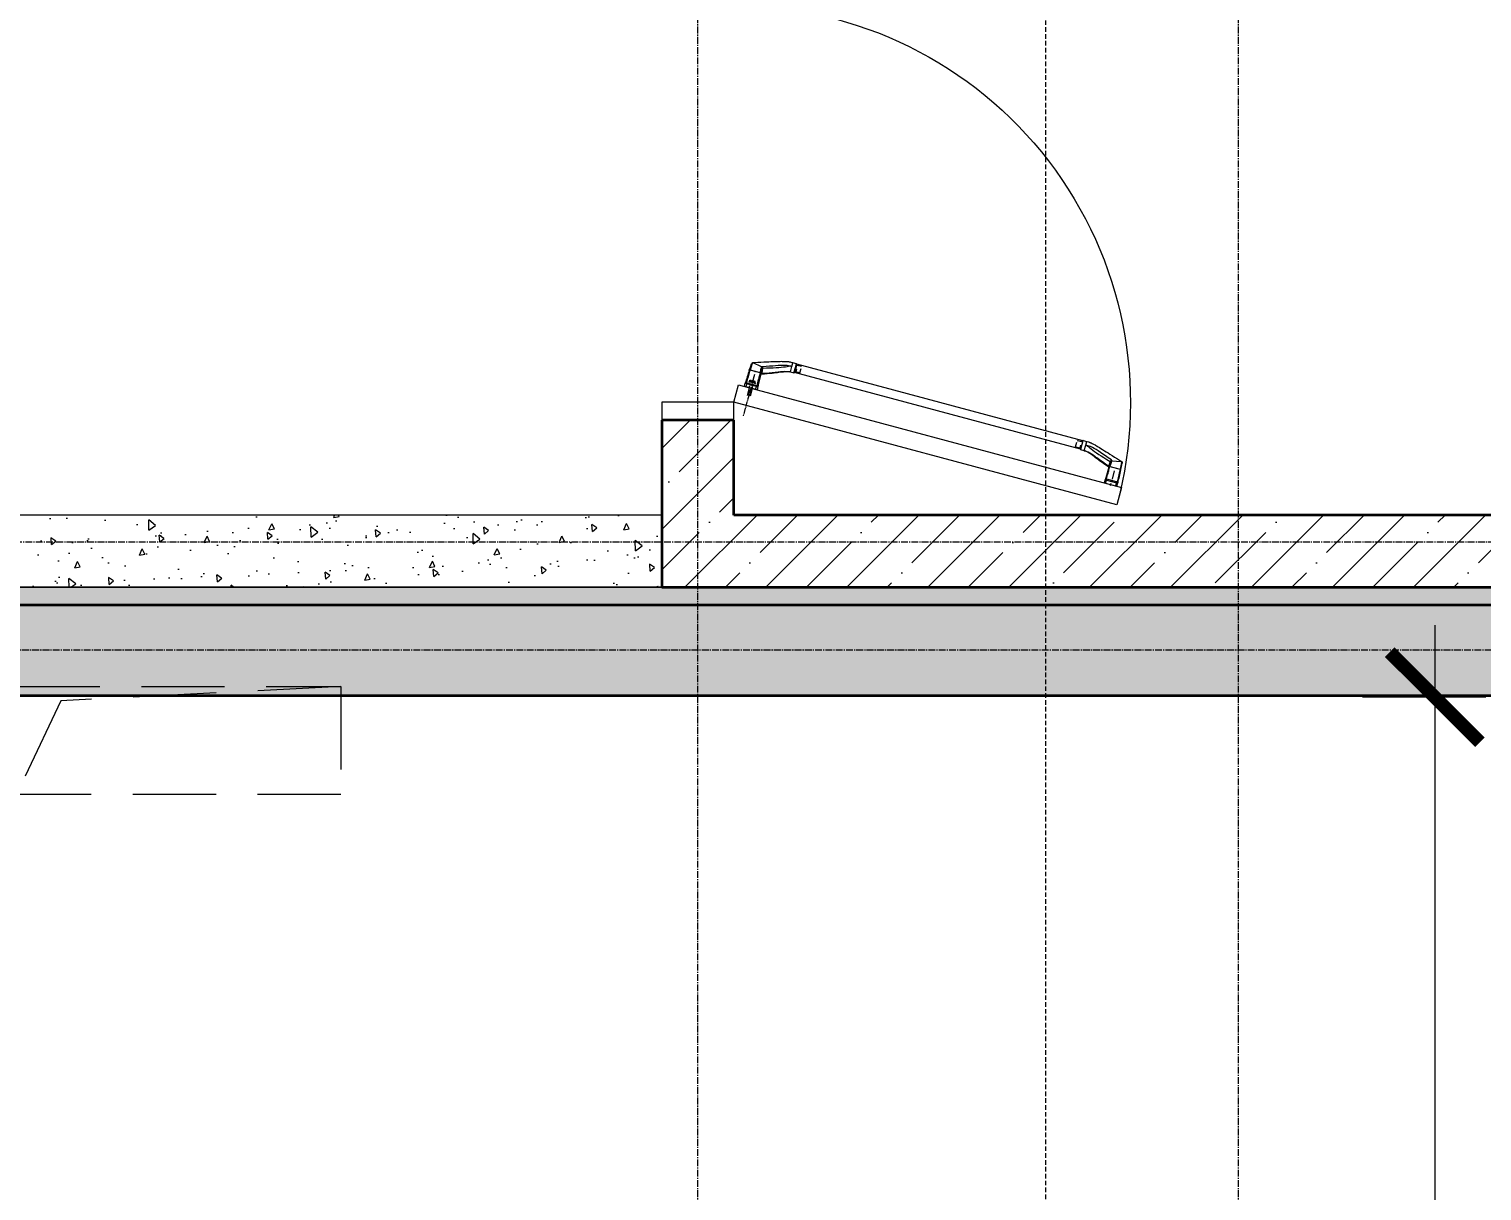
# Model space of a CAD drawing. Header units: millimetres. Extents: x -231292 to 573618, y -153144 to 564035.
# Drawn here: x 110674 to 114704, y 433102 to 436326 of the extents above; entities that cross this region are included whole.
import ezdxf

# ---------------------------------------------------------------- set-up
doc = ezdxf.new("R2010")
doc.units = ezdxf.units.MM
for name, pattern in [('CENTER2', [28.575, 19.05, -3.175, 3.175, -3.175]), ('CENTERLINE', [30, 12, -1.5, 3, -1.5, 12]), ('DASHED', [19.05, 12.7, -6.35]), ('HIDDEN', [9.525, 6.35, -3.175])]:
    doc.linetypes.add(name, pattern=pattern)
doc.layers.get('0').update_dxf_attribs({"color": 250})
doc.layers.get('Defpoints').update_dxf_attribs({"color": 250})
for name, color, linetype, lineweight in [('АР_Двери', 250, 'Continuous', 9), ('АР_Двери_внутренние_антипаника', 250, 'Continuous', 0), ('АР_Размеры обшивки', 250, 'Continuous', 5), ('АР_Разрезы марка', 250, 'Continuous', 13), ('АР_Стены ЖБ', 250, 'Continuous', 35), ('АР_Стены ПЕНОблок', 250, 'Continuous', 20), ('АР_Стены_дефшов', 250, 'Continuous', 0), ('АР_Штриховка', 250, 'Continuous', 0), ('ОВ_Классы', 250, 'Continuous', 0), ('РД_Оси_100', 250, 'Continuous', 0)]:
    doc.layers.add(name, color=color, linetype=linetype, lineweight=lineweight)
doc.styles.add('style1', font='ARIALN.TTF')
doc.dimstyles.new('Dim200_ареал', dxfattribs={"dimscale": 100, "dimtxt": 5, "dimasz": 2.5, "dimexe": 2, "dimexo": 2, "dimgap": 1, "dimtad": 1, "dimzin": 12, "dimdsep": 46, "dimtxsty": 'style1', "dimblk": 'ARCHTICK', "dimcen": 3, "dimdle": 2, "dimclrd": 256, "dimclre": 256, "dimaunit": 1, "dimadec": 0, "dimazin": 3, "dimtfac": 1, "dimtmove": 1, "dimatfit": 3, "dimldrblk": 'OPEN30', "dimfxl": 5, "dimfxlon": 1, "dimtolj": 1, "dimtzin": 0, "dimlwd": 9, "dimlwe": 9, "dimarcsym": 0})
pattern_1 = [(45, (50428.77, 366201.75), (-112.2532, 112.2532), []), (45, (50541.02, 366201.75), (-112.2532, 112.2532), [198.4375, -39.6875, 0, -39.6875])]

# ---------------------------------------------------------------- blocks, each defined once
blk = doc.blocks.new('otv пунктир')
at = {"linetype": 'HIDDEN', "ltscale": 0.07}
blk.add_lwpolyline([(0, 0), (0, 1), (1, 1), (1, 0)], close=True, dxfattribs=at)
blk.add_lwpolyline([(0, 1), (0.1346, 0.1366), (1, 0)], dxfattribs=at)
blk = doc.blocks.new('UUNEW01NEW00')
at = {"layer": 'АР_Двери_внутренние_антипаника', "color": 40, "linetype": 'Continuous'}
for p, q in [((-9.1, 24), (9.1, 24)), ((-9.1, 19.3), (-9.1, 24)), ((9.1, 24), (9.1, 19.3)), ((-8.8, 1.3), (-13.2, -0.1)), ((-9, 18.2), (-9.1, 19.3)), ((-9, 17.1), (-9, 18.2)), ((-8.5, 1.5), (-9, 17.1)), ((-8.5, 1.5), (-8.8, 1.3)), ((8.3, 0.5), (8, -3.9)), ((-53, -19.5), (-53, -12.4)), ((-53, -24.6), (-53, -19.5)), ((-47.5, -11.9), (-52.5, -11.9)), ((-47.5, -11.9), (-46.3, -11.8)), ((-45.1, -11.7), (-46.3, -11.8)), ((-44.4, -11.5), (-45.1, -11.7)), ((-42.2, -11), (-44.4, -11.6)), ((-40, -10.4), (-42.2, -11)), ((-38, -9.7), (-40, -10.4)), ((-36.1, -9), (-38, -9.7)), ((-34.2, -8.3), (-36.1, -9)), ((-32.1, -7.5), (-34.2, -8.3)), ((-30.3, -6.7), (-32.1, -7.5)), ((-28.2, -5.9), (-30.3, -6.7)), ((-25.9, -4.9), (-28.2, -5.9)), ((-26, -20.8), (-23.3, -20)), ((-23.3, -3.9), (-25.9, -4.9)), ((-20.4, -2.7), (-23.3, -3.9)), ((-23.3, -20), (-20.2, -19.1)), ((-17, -1.5), (-20.4, -2.7)), ((-20.2, -19.1), (-17.7, -18.3)), ((-17.7, -18.3), (-14.9, -17.4)), ((-13.2, -0.1), (-17, -1.5)), ((-14.9, -17.4), (-11.8, -16.4)), ((-11.8, -16.4), (-8.3, -15.3)), ((-8.3, -15.3), (-4.5, -14.1)), ((-4.5, -14.1), (-0.2, -12.7)), ((-0.2, -12.7), (4.6, -11.2)), ((4.6, -11.2), (5.6, -10.9)), ((5.6, -10.9), (6.4, -10.5)), ((6.4, -10.5), (7.3, -9.6)), ((7.3, -9.6), (7.6, -8.9)), ((7.6, -8.9), (7.7, -8.7)), ((8, -3.9), (7.7, -8.6)), ((7.7, -8.7), (7.7, -8.6)), ((-52.5, -25.1), (-47.5, -25.1)), ((-47.5, -25.1), (-45.1, -25)), ((-45.1, -25), (-44.1, -24.9)), ((-44.1, -24.9), (-43.6, -24.9)), ((-43.6, -24.9), (-43, -24.8)), ((-43, -24.8), (-42.4, -24.8)), ((-42.4, -24.8), (-41.8, -24.7)), ((-41.8, -24.7), (-41.1, -24.6)), ((-41.1, -24.6), (-39.3, -24.3)), ((-39.3, -24.3), (-37.6, -23.9)), ((-37.6, -23.9), (-36.2, -23.6)), ((-36.2, -23.6), (-35.1, -23.3)), ((-35.1, -23.3), (-34.2, -23.1)), ((-34.2, -23.1), (-33.1, -22.8)), ((-33.1, -22.8), (-31.7, -22.5)), ((-31.7, -22.5), (-30.1, -22)), ((-30.1, -22), (-28.2, -21.5)), ((-28.2, -21.5), (-26, -20.8))]:
    blk.add_line(p, q, dxfattribs=at)
at = {"layer": 'АР_Двери_внутренние_антипаника', "color": 1, "linetype": 'Continuous'}
for p, q in [((-7.1, 24), (-7.1, 19.6)), ((7.1, 19.6), (7.1, 24)), ((-9.3, 0.2), (-14.4, -1.5)), ((-9.2, 0.8), (-9.3, 0.2)), ((-9.3, -0.1), (-9.3, 0.2)), ((-9.2, 0.2), (-9.3, 0.2)), ((-9.1, 1), (-9.2, 0.8)), ((-8.9, 0.5), (-9.2, 0.2)), ((-9.1, 19.3), (-8.9, 19.4)), ((-9.1, 19.3), (-9, 18.8)), ((-9, 1.2), (-9.1, 1)), ((-9, 18.8), (-8.8, 18.6)), ((-8.8, 1.3), (-9, 1.2)), ((-8.9, 19.4), (-8.5, 19.5)), ((-8.7, 0.8), (-8.9, 0.5)), ((-8.8, 18.6), (-8.6, 18.4)), ((-8.6, 0.9), (-8.7, 0.8)), ((-8.6, 18.4), (-8.4, 18.2)), ((-8.6, 1), (-8.6, 0.9)), ((-8.5, 1), (-8.6, 1)), ((-8.5, 19.5), (-8.2, 19.5)), ((-8.4, 0.8), (-8.5, 1.5)), ((-8.4, 1.3), (-8.5, 1)), ((-8.4, 18.2), (-8.1, 18.1)), ((-8.4, 1.4), (-8.4, 0.4)), ((-8.3, 0.5), (-8.4, 0.8)), ((-8.4, 0.4), (-8.4, -0.4)), ((-8.4, 0.4), (-8.3, 0.4)), ((-8.1, 0.2), (-8.3, 0.5)), ((-8.2, 19.5), (-7.8, 19.6)), ((-8.1, 18.1), (-7.6, 18)), ((-7.8, 0.1), (-8.1, 0.2)), ((-7.8, 19.6), (-7.5, 19.6)), ((-7.4, 0), (-7.8, 0.1)), ((-7.5, 18.3), (-7.6, 18.2)), ((-7.6, 18.2), (-7.6, 18)), ((-7.6, 18), (-7.6, 16.2)), ((-7.6, 16.2), (-7.6, 14.1)), ((-7.6, 14.1), (-7.6, 12.2)), ((-7.6, 12.2), (-7.6, 9.8)), ((-7.6, 9.8), (-7.6, 7.8)), ((-7.6, 7.8), (-7.6, 6.2)), ((-7.6, 6.2), (-7.6, 4.7)), ((-7.6, 4.7), (-7.5, 3.2)), ((-7.5, 19.6), (-7.1, 19.6)), ((-7.4, 18.3), (-7.5, 18.3)), ((-7.5, 3.2), (-7.5, 1.6)), ((-7.5, 1.6), (-7.4, 0)), ((-7.5, 0), (-7.5, 0)), ((-7.5, 0), (-7.3, 0)), ((-7.3, 18.3), (-7.4, 18.3)), ((-7.4, 0), (7.4, 0)), ((-7.2, 18.3), (-7.3, 18.3)), ((-7.3, 0), (7.3, 0)), ((-7.1, 18.3), (-7.2, 18.3)), ((-7.1, 19.6), (7.1, 19.6)), ((-7.1, 19.6), (-7.1, 18.3)), ((7.1, 18.3), (-7.1, 18.3)), ((-3.5, 16), (-4.6, 16.4)), ((-4.6, 16.4), (-4.6, 16.3)), ((-3.5, 15.9), (-4.6, 16.3)), ((-4.6, 16.3), (-3.8, 14.8)), ((-3.8, 14.8), (-3.3, 14.8)), ((-3, 14.7), (-3.8, 14.7)), ((-3.8, 14.7), (-3.8, 14.6)), ((-3, 14.6), (-3.8, 14.6)), ((-3.8, 14.6), (-3.8, 13.7)), ((-3.8, 13.7), (-3, 13.7)), ((-3.3, 14.8), (-3.6, 15.5)), ((-3.6, 15.5), (-2.7, 15.3)), ((-3.3, 14.9), (-3.6, 15.5)), ((-2.3, 15.7), (-3.5, 16)), ((-2.3, 15.6), (-3.5, 15.9)), ((-3.1, 14.4), (-3.4, 14.4)), ((-3.4, 14.4), (-3.4, 13.9)), ((-3.4, 14), (-3.1, 14)), ((-3.4, 13.9), (-3.1, 13.9)), ((-3.3, 14.9), (-3.3, 14.8)), ((-3, 14.4), (-3.1, 14.4)), ((-3.1, 14), (-3.1, 13.9)), ((-3.1, 14), (-3, 14)), ((-3.1, 13.9), (-3, 13.9)), ((-3, 14.7), (-3, 14.6)), ((-2.9, 14.7), (-3, 14.7)), ((-2.9, 14.6), (-3, 14.6)), ((-2.9, 14.4), (-3, 14.4)), ((-3, 14.4), (-3, 14.4)), ((-3, 14.4), (-3, 14.4)), ((-3, 14), (-3, 14)), ((-3, 14), (-3, 14)), ((-3, 14), (-2.9, 14)), ((-3, 13.9), (-3, 13.9)), ((-3, 13.9), (-3, 13.9)), ((-3, 13.9), (-2.9, 13.9)), ((-3, 13.7), (-2.9, 13.7)), ((-2.8, 14.7), (-2.9, 14.7)), ((-2.9, 14.7), (-2.9, 14.7)), ((-2.8, 14.5), (-2.9, 14.6)), ((-2.9, 14.6), (-2.9, 14.6)), ((-2.9, 14.3), (-2.9, 14.4)), ((-2.9, 14.3), (-2.9, 14.3)), ((-2.9, 14.3), (-2.9, 14.3)), ((-2.9, 14.3), (-2.9, 14.3)), ((-2.9, 14), (-2.9, 14.3)), ((-2.9, 14.1), (-2.9, 14)), ((-2.9, 14), (-2.9, 14.1)), ((-2.9, 14.1), (-2.9, 14.1)), ((-2.9, 14.1), (-2.9, 14.1)), ((-2.9, 14.1), (-2.9, 14.1)), ((-2.9, 14), (-2.9, 14)), ((-2.9, 13.9), (-2.9, 14)), ((-2.9, 14), (-2.9, 14)), ((-2.9, 14), (-2.9, 14)), ((-2.9, 13.9), (-2.9, 13.9)), ((-2.9, 13.9), (-2.9, 13.9)), ((-2.9, 13.7), (-2.8, 13.7)), ((-2.7, 14.6), (-2.8, 14.7)), ((-2.7, 14.5), (-2.8, 14.5)), ((-2.8, 13.7), (-2.8, 13.8)), ((-2.8, 13.8), (-2.7, 13.8)), ((-2.7, 15.3), (-1.7, 15.1)), ((-2.6, 14.6), (-2.7, 14.6)), ((-2.6, 14.5), (-2.7, 14.5)), ((-2.7, 13.8), (-2.6, 13.8)), ((-2.6, 14.5), (-2.6, 14.6)), ((-2.6, 14.6), (-2.6, 14.6)), ((-2.6, 14.4), (-2.6, 14.5)), ((-2.5, 14.5), (-2.6, 14.5)), ((-2.5, 14.4), (-2.6, 14.4)), ((-2.6, 14.4), (-2.6, 14.4)), ((-2.6, 13.8), (-2.6, 13.9)), ((-2.6, 13.9), (-2.5, 13.9)), ((-2.5, 14.4), (-2.5, 14.5)), ((-2.5, 14.4), (-2.5, 14.3)), ((-2.5, 14.3), (-2.5, 14.4)), ((-2.5, 14), (-2.5, 14.3)), ((-2.5, 13.9), (-2.5, 14)), ((-1, 15.5), (-2.3, 15.7)), ((-1, 15.4), (-2.3, 15.6)), ((-2.2, 14.5), (-2.3, 14.5)), ((-2.3, 14.5), (-2.3, 14.4)), ((-2.3, 14.4), (-2.3, 14.3)), ((-2.2, 14.4), (-2.3, 14.4)), ((-2.3, 14.4), (-2.3, 14.3)), ((-2.3, 14.3), (-2.3, 14)), ((-2.3, 14), (-2.3, 13.9)), ((-2.3, 13.9), (-2.3, 13.9)), ((-2.3, 13.9), (-2.2, 13.8)), ((-2.1, 14.6), (-2.2, 14.6)), ((-2.2, 14.6), (-2.2, 14.5)), ((-2.1, 14.5), (-2.2, 14.5)), ((-2.2, 14.5), (-2.2, 14.4)), ((-2.2, 13.8), (-2.2, 13.8)), ((-2.2, 13.8), (-2.1, 13.8)), ((-2, 14.7), (-2.1, 14.6)), ((-2, 14.6), (-2.1, 14.5)), ((-2.1, 14.6), (-2.1, 14.6)), ((-2.1, 14.5), (-2.1, 14.5)), ((-2.1, 13.8), (-2, 13.7)), ((-1.9, 14.7), (-2, 14.7)), ((-1.9, 14.6), (-2, 14.6)), ((-2, 13.7), (-2, 13.7)), ((-2, 13.7), (-1.9, 13.7)), ((-1.8, 14.7), (-1.9, 14.7)), ((-1.8, 14.6), (-1.9, 14.6)), ((-1.8, 14.4), (-1.9, 14.4)), ((-1.9, 14.4), (-1.9, 14.3)), ((-1.9, 14.3), (-1.9, 14)), ((-1.9, 14.3), (-1.9, 14.3)), ((-1.9, 14.3), (-1.9, 14.3)), ((-1.9, 14.3), (-1.9, 14.3)), ((-1.9, 14.1), (-1.9, 14.1)), ((-1.9, 14.1), (-1.9, 14.1)), ((-1.9, 14.1), (-1.9, 14.1)), ((-1.9, 14.1), (-1.8, 14)), ((-1.9, 14), (-1.9, 14)), ((-1.9, 14), (-1.9, 14)), ((-1.9, 14), (-1.9, 13.9)), ((-1.9, 13.9), (-1.8, 13.9)), ((-1.9, 13.7), (-1.8, 13.7)), ((-1.8, 14.7), (-1.8, 14.6)), ((-1.5, 14.7), (-1.8, 14.7)), ((-1.5, 14.6), (-1.8, 14.6)), ((-1.7, 14.4), (-1.8, 14.4)), ((-1.8, 14.4), (-1.8, 14.4)), ((-1.8, 14.4), (-1.8, 14.4)), ((-1.8, 14), (-1.8, 14)), ((-1.8, 14), (-1.8, 14)), ((-1.8, 14), (-1.7, 14)), ((-1.8, 13.9), (-1.8, 13.9)), ((-1.8, 13.9), (-1.8, 13.9)), ((-1.8, 13.9), (-1.7, 13.9)), ((-1.8, 13.7), (-1.5, 13.7)), ((-1.7, 15.1), (-0.7, 15)), ((-1.7, 14.4), (-1.7, 14.4)), ((-1.6, 14.4), (-1.7, 14.4)), ((-1.7, 14), (-1.7, 13.9)), ((-1.7, 14), (-1.7, 14)), ((-1.7, 14), (-1.6, 14)), ((-1.7, 13.9), (-1.6, 13.9)), ((-1.7, 13.9), (-1.7, 13.9)), ((-1.5, 14.4), (-1.6, 14.4)), ((-1.6, 14.4), (-1.6, 14.4)), ((-1.6, 14), (-1.6, 13.9)), ((-1.6, 14), (-1.6, 14)), ((-1.6, 14), (-1.5, 14)), ((-1.6, 13.9), (-1.6, 13.9)), ((-1.6, 13.9), (-1.5, 13.9)), ((-1.5, 14.7), (-1.5, 14.6)), ((-1.4, 14.7), (-1.5, 14.7)), ((-1.4, 14.6), (-1.5, 14.6)), ((-1.4, 14.3), (-1.5, 14.4)), ((-1.5, 14.4), (-1.5, 14.4)), ((-1.5, 14.4), (-1.5, 14.4)), ((-1.5, 14), (-1.4, 14.1)), ((-1.5, 14), (-1.5, 14)), ((-1.5, 14), (-1.5, 14)), ((-1.5, 14), (-1.5, 14)), ((-1.5, 13.9), (-1.5, 13.9)), ((-1.5, 13.9), (-1.5, 13.9)), ((-1.5, 13.9), (-1.5, 13.9)), ((-1.5, 13.9), (-1.4, 13.9)), ((-1.5, 13.7), (-1.4, 13.7)), ((-1.3, 14.7), (-1.4, 14.7)), ((-1.3, 14.6), (-1.4, 14.6)), ((-1.4, 14.3), (-1.4, 14.3)), ((-1.4, 14.3), (-1.4, 14.3)), ((-1.4, 14.3), (-1.4, 14.3)), ((-1.4, 14), (-1.4, 14.3)), ((-1.4, 14.1), (-1.4, 14)), ((-1.4, 14.1), (-1.4, 14.1)), ((-1.4, 14.1), (-1.4, 14.1)), ((-1.4, 14.1), (-1.4, 14.1)), ((-1.4, 13.9), (-1.4, 14)), ((-1.4, 14), (-1.4, 14)), ((-1.4, 14), (-1.4, 14)), ((-1.4, 13.7), (-1.3, 13.7)), ((-1.2, 14.6), (-1.3, 14.7)), ((-1.3, 14.7), (-1.3, 14.7)), ((-1.3, 14.5), (-1.3, 14.6)), ((-1.2, 14.5), (-1.3, 14.5)), ((-1.3, 13.7), (-1.2, 13.8)), ((-1.1, 14.6), (-1.2, 14.6)), ((-1.1, 14.5), (-1.2, 14.5)), ((-1.2, 13.8), (-1.2, 13.8)), ((-1.2, 13.8), (-1.1, 13.8)), ((-1.1, 14.5), (-1.1, 14.6)), ((-1.1, 14.6), (-1.1, 14.6)), ((-1.1, 14.4), (-1.1, 14.5)), ((-1, 14.5), (-1.1, 14.5)), ((-1, 14.4), (-1.1, 14.4)), ((-1.1, 14.4), (-1.1, 14.4)), ((-1.1, 13.8), (-1.1, 13.9)), ((-1.1, 13.9), (-1, 13.9)), ((0, 16.5), (-1, 15.5)), ((0, 16.4), (-1, 15.4)), ((-1, 15.5), (-1, 15.4)), ((-1, 14.4), (-1, 14.5)), ((-1, 14.3), (-1, 14.4)), ((-1, 14.4), (-1, 14.3)), ((-1, 14), (-1, 14.3)), ((-1, 13.9), (-1, 14)), ((0, 14.7), (-0.8, 14.7)), ((-0.8, 14.7), (-0.8, 14.6)), ((0, 14.6), (-0.8, 14.6)), ((-0.8, 14.6), (-0.8, 13.7)), ((-0.8, 13.7), (-0.4, 13.7)), ((-0.7, 15), (0, 15.7)), ((-0.1, 14.4), (-0.4, 14.4)), ((-0.4, 14.4), (-0.4, 14.2)), ((-0.4, 14.3), (-0.1, 14.3)), ((-0.4, 14.2), (-0.1, 14.2)), ((-0.4, 14.1), (-0.2, 14.1)), ((-0.4, 13.7), (-0.4, 14.1)), ((-0.2, 14.1), (0, 13.7)), ((0, 14.4), (-0.1, 14.4)), ((-0.1, 14.4), (-0.1, 14.4)), ((-0.1, 14.4), (-0.1, 14.4)), ((-0.1, 14.3), (-0.1, 14.2)), ((-0.1, 14.3), (-0.1, 14.3)), ((-0.1, 14.3), (-0.1, 14.3)), ((-0.1, 14.3), (0, 14.3)), ((-0.1, 14.2), (-0.1, 14.2)), ((-0.1, 14.2), (-0.1, 14.2)), ((-0.1, 14.2), (0, 14.2)), ((0, 16.5), (0, 16.4)), ((1, 15.5), (0, 16.5)), ((1, 15.4), (0, 16.4)), ((0, 15.7), (0.7, 15)), ((0, 14.7), (0, 14.6)), ((0.1, 14.7), (0, 14.7)), ((0.1, 14.6), (0, 14.6)), ((0, 14.3), (0, 14.4)), ((0, 14.4), (0, 14.4)), ((0, 14.3), (0, 14.4)), ((0, 14.4), (0, 14.4)), ((0, 14.4), (0, 14.4)), ((0, 14.4), (0, 14.4)), ((0, 14.4), (0, 14.4)), ((0, 14.3), (0, 14.3)), ((0, 14.3), (0, 14.3)), ((0, 14.3), (0, 14.3)), ((0, 14.2), (0, 14.3)), ((0, 14.3), (0, 14.3)), ((0, 14.3), (0, 14.3)), ((0, 14.3), (0, 14.3)), ((0, 14.2), (0, 14.2)), ((0, 14.2), (0, 14.2)), ((0, 13.7), (0.5, 13.7)), ((0.2, 14.7), (0.1, 14.7)), ((0.2, 14.6), (0.1, 14.6)), ((0.3, 14.6), (0.2, 14.7)), ((0.2, 14.7), (0.2, 14.7)), ((0.2, 14.5), (0.2, 14.6)), ((0.3, 14.5), (0.2, 14.5)), ((0.5, 13.7), (0.2, 14.1)), ((0.2, 14.1), (0.3, 14.1)), ((0.4, 14.6), (0.3, 14.6)), ((0.4, 14.5), (0.3, 14.5)), ((0.3, 14.1), (0.4, 14.2)), ((0.3, 14.1), (0.3, 14.1)), ((0.5, 13.8), (0.3, 14.1)), ((0.4, 14.5), (0.4, 14.6)), ((0.4, 14.6), (0.4, 14.6)), ((0.4, 14.4), (0.4, 14.5)), ((0.4, 14.4), (0.4, 14.5)), ((0.4, 14.5), (0.4, 14.5)), ((0.4, 14.3), (0.4, 14.4)), ((0.4, 14.4), (0.4, 14.4)), ((0.4, 14.4), (0.4, 14.4)), ((0.4, 14.2), (0.4, 14.3)), ((0.4, 14.3), (0.4, 14.3)), ((0.4, 14.2), (0.4, 14.2)), ((0.5, 13.8), (0.5, 13.7)), ((0.7, 15), (1.7, 15.1)), ((0.7, 14.7), (0.7, 14.6)), ((1.4, 14.7), (0.7, 14.7)), ((1.4, 14.6), (0.7, 14.6)), ((0.7, 14.6), (0.7, 13.7)), ((0.7, 13.7), (1.1, 13.7)), ((2.3, 15.7), (1, 15.5)), ((2.3, 15.6), (1, 15.4)), ((1, 15.5), (1, 15.4)), ((1.1, 13.7), (1.1, 14.3)), ((1.1, 14.3), (1.2, 14.3)), ((1.2, 14.3), (1.5, 13.7)), ((1.4, 14.7), (1.4, 14.6)), ((1.6, 14.2), (1.4, 14.7)), ((1.6, 14.1), (1.4, 14.6)), ((1.5, 13.7), (1.8, 13.7)), ((1.6, 14.2), (1.6, 14.1)), ((1.7, 14.2), (1.6, 14.2)), ((1.7, 14.1), (1.6, 14.1)), ((1.7, 15.1), (2.7, 15.3)), ((1.9, 14.7), (1.7, 14.2)), ((1.9, 14.6), (1.7, 14.1)), ((1.7, 14.2), (1.7, 14.1)), ((1.8, 13.7), (2, 14.3)), ((1.9, 14.7), (1.9, 14.6)), ((2.5, 14.7), (1.9, 14.7)), ((2.5, 14.6), (1.9, 14.6)), ((2, 14.3), (2.2, 14.3)), ((2.2, 14.3), (2.2, 13.7)), ((2.2, 13.7), (2.5, 13.7)), ((3.5, 16), (2.3, 15.7)), ((3.5, 15.9), (2.3, 15.6)), ((2.5, 14.7), (2.5, 14.6)), ((2.5, 13.7), (2.5, 14.6)), ((2.7, 15.3), (3.6, 15.5)), ((3.1, 14.7), (2.7, 13.8)), ((3.1, 14.6), (2.7, 13.7)), ((2.7, 13.8), (2.7, 13.7)), ((2.7, 13.7), (3.2, 13.7)), ((3.1, 14.7), (3.1, 14.6)), ((3.9, 14.7), (3.1, 14.7)), ((3.9, 14.6), (3.1, 14.6)), ((3.2, 13.7), (3.2, 13.9)), ((3.2, 13.9), (3.8, 13.9)), ((3.6, 15.5), (3.3, 14.8)), ((3.6, 15.5), (3.3, 14.9)), ((3.3, 14.9), (3.3, 14.8)), ((3.3, 14.8), (3.8, 14.8)), ((3.4, 14.3), (3.3, 14)), ((3.3, 14.1), (3.7, 14.1)), ((3.3, 14), (3.7, 14)), ((3.6, 14.3), (3.4, 14.3)), ((4.6, 16.4), (3.5, 16)), ((4.6, 16.3), (3.5, 15.9)), ((3.7, 14), (3.6, 14.3)), ((3.8, 14.8), (4.6, 16.3)), ((3.8, 13.9), (3.8, 13.7)), ((3.8, 13.7), (4.2, 13.7)), ((3.9, 14.7), (3.9, 14.6)), ((4.2, 13.8), (3.9, 14.7)), ((4.2, 13.7), (3.9, 14.6)), ((4.2, 13.8), (4.2, 13.7)), ((4.6, 16.4), (4.6, 16.3)), ((6.7, -9.4), (7.3, 0)), ((7.1, 19.6), (7.1, 18.3)), ((7.1, 19.6), (7.5, 19.6)), ((7.2, 18.3), (7.1, 18.3)), ((7.3, 18.3), (7.2, 18.3)), ((7.5, 18.3), (7.3, 18.3)), ((7.4, 0), (7.5, 2)), ((7.8, 0.1), (7.4, 0)), ((7.5, 19.6), (7.8, 19.6)), ((7.6, 18.2), (7.5, 18.3)), ((7.5, 2), (7.6, 4)), ((7.6, 18), (7.6, 18.2)), ((7.6, 18), (8.1, 18.1)), ((7.6, 16.2), (7.6, 18)), ((7.6, 14.2), (7.6, 16.2)), ((7.6, 12.3), (7.6, 14.2)), ((7.6, 9.9), (7.6, 12.3)), ((7.6, 8), (7.6, 9.9)), ((7.6, 5.9), (7.6, 8)), ((7.6, 4), (7.6, 5.9)), ((7.8, 19.6), (8.2, 19.5)), ((8.1, 0.2), (7.8, 0.1)), ((8.1, 18.1), (8.4, 18.2)), ((8.3, 0.5), (8.1, 0.2)), ((8.2, 19.5), (8.5, 19.5)), ((8.4, 0.8), (8.3, 0.5)), ((8.4, 18.2), (8.6, 18.4)), ((8.5, 19.5), (8.9, 19.4)), ((8.6, 18.4), (8.8, 18.6)), ((8.8, 18.6), (9, 18.8)), ((8.9, 19.4), (9.1, 19.3)), ((9, 18.8), (9.1, 19.3)), ((-52.5, -11.9), (-52.5, -19.8)), ((-52.5, -19.8), (-52.5, -25.1)), ((-47.5, -11.9), (-47.5, -19.8)), ((-47.5, -11.9), (-47.5, -11.9)), ((-47.5, -19.8), (-46, -19.6)), ((-45.9, -19.8), (-47.5, -19.8)), ((-47.5, -19.8), (-47.5, -25.1)), ((-46, -19.6), (-44.5, -19.2)), ((-44.3, -19.8), (-45.9, -19.8)), ((-43.1, -11.4), (-44.5, -11.6)), ((-44.5, -19.2), (-42.9, -18.5)), ((-42.5, -19.7), (-44.3, -19.8)), ((-41.6, -11.2), (-43.1, -11.4)), ((-42.9, -18.5), (-41.3, -17.7)), ((-40.6, -19.6), (-42.5, -19.7)), ((-39.3, -10.7), (-41.6, -11.2)), ((-41.3, -17.7), (-39, -16.7)), ((-37.8, -19.2), (-40.6, -19.6)), ((-36.7, -9.9), (-39.3, -10.7)), ((-39, -16.7), (-36.4, -15.7)), ((-34.9, -18.5), (-37.8, -19.2)), ((-33.8, -8.9), (-36.7, -9.9)), ((-36.4, -15.7), (-33.5, -14.5)), ((-31.9, -17.6), (-34.9, -18.5)), ((-30.7, -7.7), (-33.8, -8.9)), ((-33.5, -14.5), (-30.3, -13.4)), ((-28.7, -16.6), (-31.9, -17.6)), ((-27.2, -6.3), (-30.7, -7.7)), ((-30.3, -13.4), (-26.8, -12.1)), ((-25.2, -15.3), (-28.7, -16.6)), ((-23.3, -4.8), (-27.2, -6.3)), ((-26.8, -12.1), (-22.9, -10.9)), ((-21.4, -13.9), (-25.2, -15.3)), ((-19.1, -3.2), (-23.3, -4.8)), ((-22.9, -10.9), (-18.7, -9.6)), ((-17.3, -12.4), (-21.4, -13.9)), ((-14.4, -1.5), (-19.1, -3.2)), ((-18.7, -9.6), (-14, -8.2)), ((-12.8, -10.8), (-17.3, -12.4)), ((-14, -8.2), (-8.8, -6.6)), ((-7.8, -9.1), (-12.8, -10.8)), ((-9, -3.8), (-9.3, -0.1)), ((-8.8, -6.6), (-9, -3.8)), ((-8.8, -6.6), (-8.8, -6.6)), ((-8.8, -7.3), (-8.8, -6.6)), ((-8.8, -6.6), (-8.7, -6.6)), ((-8.5, -8.1), (-8.8, -7.3)), ((-8.7, -6.6), (-8.6, -6.6)), ((-8.6, -6.6), (-8.4, -6.7)), ((-8.2, -8.7), (-8.5, -8.1)), ((-8.4, -0.4), (-8.3, -0.9)), ((-8.4, -6.7), (-8.1, -6.7)), ((-8.3, -0.9), (-8.3, -1.1)), ((-8.3, -1.1), (-8.3, -1.1)), ((-8.3, -1.2), (-8.2, -1.2)), ((-8.2, -1.2), (-8.2, -1.2)), ((-8.2, -1.2), (-8.2, -1.5)), ((-8.2, -1.5), (-8.2, -1.5)), ((-7.8, -9.1), (-8.2, -8.7)), ((-8.1, -6.7), (-8, -6.6)), ((-8, -7.1), (-8.1, -6.7)), ((-8.1, -6.7), (-8.1, -6.7)), ((-8, -6.6), (-8, -6.6)), ((-8, -6.6), (-7.9, -6.6)), ((-7.6, -7.6), (-8, -7.1)), ((-7.8, -6.9), (-7.9, -6.6)), ((-7.9, -6.6), (-7.9, -6.7)), ((-7.9, -6.7), (-7.9, -6.6)), ((-7.5, -7.2), (-7.8, -6.9)), ((-7.4, -8.9), (-7.8, -9.1)), ((-7.2, -8), (-7.6, -7.6)), ((-7.2, -7.4), (-7.5, -7.2)), ((-7.1, -8.7), (-7.4, -8.9)), ((-7.3, 0), (-7.2, -1.7)), ((-7.2, -1.7), (-7.2, -3.1)), ((-7.2, -3.1), (-7.1, -4.5)), ((-6.9, -7.4), (-7.2, -7.4)), ((-6.7, -8.2), (-7.2, -8)), ((-7.1, -4.5), (-7, -6)), ((-6.7, -8.2), (-7.1, -8.7)), ((-7, -6), (-6.9, -7.4)), ((-6.9, -7.4), (-6.8, -7.5)), ((-6.8, -7.5), (-6.8, -7.5)), ((-6.8, -7.5), (-6.8, -7.6)), ((-6.8, -7.6), (-6.8, -7.6)), ((-6.8, -7.6), (-6.8, -7.6)), ((-6.8, -7.6), (-6.8, -7.6)), ((-6.8, -7.6), (-6.8, -7.6)), ((-6.8, -7.6), (-6.8, -7.6)), ((-6.8, -7.6), (-6.8, -7.6)), ((-6.8, -7.6), (-6.8, -7.6)), ((-6.8, -7.6), (-6.8, -7.6)), ((-6.8, -7.6), (-6.8, -7.6)), ((-6.8, -7.6), (-6.8, -7.6)), ((-6.8, -7.6), (-6.8, -7.6)), ((-6.8, -7.6), (-6.8, -7.6)), ((-6.8, -7.6), (-6.8, -7.6)), ((-6.8, -7.6), (-6.7, -7.8)), ((-6.7, -7.8), (-6.6, -8)), ((-6.6, -8), (-6.7, -8.1)), ((-6.7, -8.1), (-6.7, -8.2)), ((-6.7, -8.2), (5.6, -10.6)), ((5.6, -10.6), (6.3, -10)), ((5.6, -10.6), (6, -10.6)), ((6, -10.6), (6.3, -10.5)), ((6.3, -10), (6.6, -9.7)), ((6.3, -10.5), (6.4, -10.5)), ((6.6, -9.7), (6.7, -9.4)), ((6.7, -9.4), (7.1, -9.3)), ((7.1, -9.3), (7.4, -9.1)), ((7.4, -9.1), (7.6, -8.9)), ((8.3, -0.4), (8.3, -0.3)), ((-52.5, -25.1), (-47.5, -25.1))]:
    blk.add_line(p, q, dxfattribs=at)
at = {"layer": 'АР_Двери_внутренние_антипаника', "color": 1, "linetype": 'CENTERLINE'}
blk.add_line((0, 4.4), (0, 26), dxfattribs=at)
at = {"layer": 'АР_Двери_внутренние_антипаника', "color": 1, "linetype": 'HIDDEN'}
for p, q in [((-60.5, -14), (-53, -14)), ((-60.5, -14), (-60.5, -23)), ((-54.5, -17.6), (-54.5, -14.1)), ((-54.5, -14.1), (-53, -14.1)), ((-54.5, -17.6), (-53, -17.6)), ((-60.5, -23), (-53, -23))]:
    blk.add_line(p, q, dxfattribs=at)
at = {"layer": 'АР_Двери_внутренние_антипаника', "color": 1, "linetype": 'Continuous'}
blk.add_arc((490.8, 29.3), 500, 183.3082, 184.1216, dxfattribs=at)
at = {"layer": 'АР_Двери_внутренние_антипаника', "color": 40, "linetype": 'Continuous'}
for centre, radius, start, end in [((-490.9, 27.7), 500, 356.9219, 359.0377), ((-52.5, -12.4), 0.5, 90, 180), ((-52.5, -24.6), 0.5, 180, 270)]:
    blk.add_arc(centre, radius, start, end, dxfattribs=at)
at = {"layer": 'АР_Двери_внутренние_антипаника', "color": 1, "linetype": 'Continuous'}
blk.add_point((0, 0), dxfattribs=at)
blk = doc.blocks.new('66NEW00')
at = {"layer": 'АР_Двери_внутренние_антипаника', "color": 40, "linetype": 'Continuous'}
for p, q in [((9.1, 0), (-9.1, 0)), ((-9.1, 0), (-9.1, -4.7)), ((9.1, -4.7), (9.1, 0)), ((8.5, -22.4), (9, -6.9)), ((9, -5.7), (9.1, -4.7)), ((9, -6.9), (9, -5.7)), ((-8.3, -23.5), (-8, -27.9)), ((-8, -27.9), (-7.7, -32.5)), ((-7.7, -32.7), (-7.7, -32.5)), ((-7.6, -32.8), (-7.7, -32.7)), ((-7.3, -33.6), (-7.6, -32.8)), ((-6.4, -34.5), (-7.3, -33.6)), ((-5.6, -34.9), (-6.4, -34.5)), ((-4.6, -35.2), (-5.6, -34.9)), ((0.2, -36.7), (-4.6, -35.2)), ((4.5, -38.1), (0.2, -36.7)), ((8.3, -39.3), (4.5, -38.1)), ((11.8, -40.4), (8.3, -39.3)), ((8.5, -22.4), (8.8, -22.7)), ((8.8, -22.7), (13.2, -24.1)), ((13.2, -24.1), (17, -25.5)), ((17, -25.5), (20.4, -26.7)), ((20.4, -26.7), (23.3, -27.9)), ((23.3, -27.9), (25.9, -28.9)), ((25.9, -28.9), (28.2, -29.9)), ((28.2, -29.9), (30.3, -30.7)), ((30.3, -30.7), (32.1, -31.4)), ((32.1, -31.4), (34.2, -32.3)), ((34.2, -32.3), (36.1, -33)), ((36.1, -33), (38, -33.7)), ((38, -33.7), (40, -34.4)), ((40, -34.4), (42.2, -35)), ((42.2, -35), (44.4, -35.5)), ((44.4, -35.5), (45.1, -35.6)), ((45.1, -35.6), (46.3, -35.8)), ((47.5, -35.8), (46.3, -35.8)), ((47.5, -35.8), (52.5, -35.8)), ((53, -43.4), (53, -36.3)), ((14.9, -41.4), (11.8, -40.4)), ((17.7, -42.3), (14.9, -41.4)), ((20.2, -43), (17.7, -42.3)), ((23.3, -44), (20.2, -43)), ((26, -44.8), (23.3, -44)), ((28.2, -45.4), (26, -44.8)), ((30.1, -46), (28.2, -45.4)), ((31.7, -46.4), (30.1, -46)), ((33.1, -46.8), (31.7, -46.4)), ((34.2, -47.1), (33.1, -46.8)), ((35.1, -47.3), (34.2, -47.1)), ((36.2, -47.6), (35.1, -47.3)), ((37.6, -47.9), (36.2, -47.6)), ((39.3, -48.2), (37.6, -47.9)), ((41.1, -48.6), (39.3, -48.2)), ((41.8, -48.7), (41.1, -48.6)), ((42.4, -48.7), (41.8, -48.7)), ((43, -48.8), (42.4, -48.7)), ((43.6, -48.9), (43, -48.8)), ((44.1, -48.9), (43.6, -48.9)), ((45.1, -49), (44.1, -48.9)), ((47.5, -49.1), (45.1, -49)), ((52.5, -49.1), (47.5, -49.1)), ((53, -48.6), (53, -43.4))]:
    blk.add_line(p, q, dxfattribs=at)
at = {"layer": 'АР_Двери_внутренние_антипаника', "color": 1, "linetype": 'Continuous'}
for p, q in [((-7.1, -4.4), (-7.1, 0)), ((7.1, 0), (7.1, -4.4)), ((-8.9, -4.6), (-9.1, -4.7)), ((-9, -5.2), (-9.1, -4.7)), ((-8.8, -5.4), (-9, -5.2)), ((-8.5, -4.5), (-8.9, -4.6)), ((-8.6, -5.6), (-8.8, -5.4)), ((-8.4, -5.7), (-8.6, -5.6)), ((-8.2, -4.4), (-8.5, -4.5)), ((-8.1, -5.8), (-8.4, -5.7)), ((-7.8, -4.4), (-8.2, -4.4)), ((-7.6, -5.9), (-8.1, -5.8)), ((-7.5, -4.4), (-7.8, -4.4)), ((-7.6, -5.8), (-7.5, -5.7)), ((-7.6, -5.9), (-7.6, -5.8)), ((-7.6, -7.7), (-7.6, -5.9)), ((-7.6, -9.8), (-7.6, -7.7)), ((-7.6, -11.7), (-7.6, -9.8)), ((-7.6, -14), (-7.6, -11.7)), ((-7.6, -16), (-7.6, -14)), ((-7.6, -18.1), (-7.6, -16)), ((-7.6, -19.9), (-7.6, -18.1)), ((-7.5, -21.9), (-7.6, -19.9)), ((-7.1, -4.4), (-7.5, -4.4)), ((-7.5, -5.7), (-7.3, -5.7)), ((-7.3, -5.7), (-7.2, -5.6)), ((-7.2, -5.6), (-7.1, -5.6)), ((7.1, -4.4), (-7.1, -4.4)), ((-7.1, -4.4), (-7.1, -5.6)), ((-7.1, -5.6), (7.1, -5.6)), ((7.1, -4.4), (7.1, -5.6)), ((7.5, -4.4), (7.1, -4.4)), ((7.1, -5.6), (7.2, -5.6)), ((7.2, -5.6), (7.3, -5.7)), ((7.3, -5.7), (7.4, -5.7)), ((7.4, -5.7), (7.5, -5.7)), ((7.8, -4.4), (7.5, -4.4)), ((7.5, -5.7), (7.6, -5.8)), ((7.6, -19.3), (7.5, -20.8)), ((8.1, -5.8), (7.6, -5.9)), ((7.6, -5.8), (7.6, -5.9)), ((7.6, -5.9), (7.6, -7.8)), ((7.6, -7.8), (7.6, -9.9)), ((7.6, -9.9), (7.6, -11.8)), ((7.6, -11.8), (7.6, -14.2)), ((7.6, -14.2), (7.6, -16.2)), ((7.6, -16.2), (7.6, -17.8)), ((7.6, -17.8), (7.6, -19.3)), ((8.2, -4.4), (7.8, -4.4)), ((8.4, -5.7), (8.1, -5.8)), ((8.5, -4.5), (8.2, -4.4)), ((8.6, -5.6), (8.4, -5.7)), ((8.9, -4.6), (8.5, -4.5)), ((8.8, -5.4), (8.6, -5.6)), ((9, -5.2), (8.8, -5.4)), ((9.1, -4.7), (8.9, -4.6)), ((9.1, -4.7), (9, -5.2)), ((-8.4, -23.1), (-8.3, -23.5)), ((-8.3, -23.5), (-8.1, -23.7)), ((-8.3, -24.4), (-8.3, -24.2)), ((-8.1, -23.7), (-7.8, -23.9)), ((-7.8, -23.9), (-7.4, -24)), ((-7.4, -33.1), (-7.6, -32.8)), ((-7.4, -24), (-7.5, -21.9)), ((7.4, -24), (-7.4, -24)), ((-7.1, -33.3), (-7.4, -33.1)), ((7.3, -24), (-7.3, -24)), ((-6.7, -33.3), (-7.3, -24)), ((-6.7, -33.3), (-7.1, -33.3)), ((-6.6, -33.7), (-6.7, -33.3)), ((-6.3, -34), (-6.6, -33.7)), ((-6.3, -34.5), (-6.4, -34.4)), ((-5.6, -34.5), (-6.3, -34)), ((-6, -34.6), (-6.3, -34.5)), ((-5.6, -34.5), (-6, -34.6)), ((6.7, -32.2), (-5.6, -34.5)), ((6.7, -31.8), (6.6, -32)), ((6.6, -32), (6.7, -32.1)), ((6.8, -31.6), (6.7, -31.8)), ((6.7, -32.2), (7.2, -32)), ((6.7, -32.1), (6.7, -32.2)), ((6.7, -32.2), (7.1, -32.7)), ((6.9, -31.4), (6.8, -31.5)), ((6.8, -31.5), (6.8, -31.5)), ((6.8, -31.5), (6.8, -31.5)), ((6.8, -31.5), (6.8, -31.6)), ((6.8, -31.6), (6.8, -31.6)), ((6.8, -31.6), (6.8, -31.6)), ((6.8, -31.6), (6.8, -31.6)), ((6.8, -31.6), (6.8, -31.6)), ((6.8, -31.6), (6.8, -31.6)), ((6.8, -31.6), (6.8, -31.6)), ((6.8, -31.6), (6.8, -31.6)), ((6.8, -31.6), (6.8, -31.6)), ((6.8, -31.6), (6.8, -31.6)), ((6.8, -31.6), (6.8, -31.6)), ((6.8, -31.6), (6.8, -31.6)), ((6.8, -31.6), (6.8, -31.6)), ((7, -29.9), (6.9, -31.4)), ((6.9, -31.4), (7.2, -31.3)), ((7.1, -28.5), (7, -29.9)), ((7.2, -27.1), (7.1, -28.5)), ((7.1, -32.7), (7.4, -32.9)), ((7.3, -24), (7.2, -25.6)), ((7.2, -25.6), (7.2, -27.1)), ((7.2, -31.3), (7.5, -31.2)), ((7.2, -32), (7.6, -31.6)), ((7.5, -24), (7.3, -24)), ((7.5, -22.4), (7.4, -24)), ((7.4, -24), (7.8, -23.9)), ((7.4, -32.9), (7.8, -33.1)), ((7.5, -20.8), (7.5, -22.4)), ((7.5, -24), (7.5, -24)), ((7.5, -31.2), (7.8, -30.9)), ((7.6, -31.6), (8, -31.1)), ((7.8, -23.9), (8.1, -23.7)), ((7.8, -30.9), (7.9, -30.6)), ((7.8, -33.1), (8.2, -32.7)), ((7.8, -33.1), (12.8, -34.8)), ((8, -30.6), (7.9, -30.6)), ((7.9, -30.6), (7.9, -30.6)), ((7.9, -30.6), (7.9, -30.6)), ((8, -31.1), (8.1, -30.6)), ((8.1, -30.6), (8, -30.6)), ((8, -30.6), (8, -30.6)), ((8.1, -23.7), (8.3, -23.5)), ((8.1, -30.7), (8.1, -30.6)), ((8.4, -30.7), (8.1, -30.7)), ((8.2, -25.1), (8.2, -25.2)), ((8.3, -25.1), (8.2, -25.1)), ((8.2, -25.2), (8.2, -25.5)), ((8.2, -25.5), (8.2, -25.5)), ((8.2, -32.7), (8.5, -32.1)), ((8.3, -23.5), (8.4, -23.1)), ((8.4, -23.6), (8.3, -23.6)), ((8.4, -24.3), (8.3, -24.8)), ((8.3, -24.8), (8.3, -25.1)), ((8.3, -25.1), (8.3, -25.1)), ((8.4, -23.1), (8.5, -22.4)), ((8.4, -22.6), (8.5, -22.9)), ((8.4, -22.6), (8.4, -23.6)), ((8.4, -23.6), (8.4, -24.3)), ((8.6, -30.6), (8.4, -30.7)), ((8.5, -22.9), (8.6, -23)), ((8.5, -32.1), (8.8, -31.3)), ((8.6, -23), (8.6, -23.1)), ((8.6, -23.1), (8.7, -23.2)), ((8.7, -30.6), (8.6, -30.6)), ((8.7, -23.2), (8.9, -23.4)), ((8.8, -30.6), (8.7, -30.6)), ((8.8, -22.7), (9, -22.8)), ((8.8, -30.6), (9, -27.8)), ((14, -32.2), (8.8, -30.6)), ((8.8, -30.6), (8.8, -30.6)), ((8.8, -31.3), (8.8, -30.6)), ((8.9, -23.4), (9.2, -23.8)), ((9, -22.8), (9.1, -22.9)), ((9, -27.8), (9.3, -24)), ((9.1, -22.9), (9.2, -23.2)), ((9.2, -23.2), (9.3, -23.8)), ((9.2, -23.8), (9.3, -23.8)), ((9.3, -23.8), (14.4, -25.5)), ((9.3, -24), (9.3, -23.8)), ((12.8, -34.8), (17.3, -36.4)), ((18.7, -33.6), (14, -32.2)), ((14.4, -25.5), (19.1, -27.2)), ((17.3, -36.4), (21.4, -37.9)), ((22.9, -34.9), (18.7, -33.6)), ((19.1, -27.2), (23.3, -28.8)), ((21.4, -37.9), (25.2, -39.3)), ((26.8, -36.1), (22.9, -34.9)), ((23.3, -28.8), (27.2, -30.3)), ((25.2, -39.3), (28.7, -40.5)), ((30.3, -37.3), (26.8, -36.1)), ((27.2, -30.3), (30.7, -31.7)), ((33.5, -38.5), (30.3, -37.3)), ((30.7, -31.7), (33.8, -32.9)), ((36.4, -39.6), (33.5, -38.5)), ((33.8, -32.9), (36.7, -33.9)), ((39, -40.7), (36.4, -39.6)), ((36.7, -33.9), (39.3, -34.6)), ((39.3, -34.6), (41.6, -35.1)), ((41.6, -35.1), (43.1, -35.4)), ((43.1, -35.4), (44.5, -35.6)), ((47.5, -35.9), (47.5, -43.7)), ((47.5, -35.9), (47.5, -35.9)), ((52.5, -35.9), (52.5, -43.7)), ((28.7, -40.5), (31.9, -41.6)), ((31.9, -41.6), (34.9, -42.5)), ((34.9, -42.5), (37.8, -43.2)), ((37.8, -43.2), (40.6, -43.6)), ((41.3, -41.7), (39, -40.7)), ((40.6, -43.6), (42.5, -43.7)), ((42.9, -42.5), (41.3, -41.7)), ((42.5, -43.7), (44.3, -43.7)), ((44.5, -43.1), (42.9, -42.5)), ((44.3, -43.7), (45.9, -43.7)), ((46, -43.6), (44.5, -43.1)), ((45.9, -43.7), (47.5, -43.7)), ((47.5, -43.7), (46, -43.6)), ((47.5, -43.7), (47.5, -49.1)), ((52.5, -49.1), (47.5, -49.1)), ((52.5, -43.7), (52.5, -49.1))]:
    blk.add_line(p, q, dxfattribs=at)
at = {"layer": 'АР_Двери_внутренние_антипаника', "color": 1, "linetype": 'CENTERLINE'}
blk.add_line((0, -19.6), (0, 2), dxfattribs=at)
at = {"layer": 'АР_Двери_внутренние_антипаника', "color": 1, "linetype": 'HIDDEN'}
for p, q in [((60.5, -38), (53, -38)), ((54.5, -38.1), (53, -38.1)), ((54.5, -41.6), (54.5, -38.1)), ((60.5, -38), (60.5, -47)), ((54.5, -41.6), (53, -41.6)), ((60.5, -47), (53, -47))]:
    blk.add_line(p, q, dxfattribs=at)
at = {"layer": 'АР_Двери_внутренние_антипаника', "color": 40, "linetype": 'Continuous'}
for centre, radius, start, end in [((490.9, 3.7), 500, 180.9623, 183.0781), ((52.5, -36.3), 0.5, 0, 90), ((52.5, -48.6), 0.5, 270, 0)]:
    blk.add_arc(centre, radius, start, end, dxfattribs=at)
at = {"layer": 'АР_Двери_внутренние_антипаника', "color": 1, "linetype": 'Continuous'}
blk.add_arc((-490.8, 5.3), 500, 355.8784, 356.6918, dxfattribs=at)
blk.add_point((0, 0), dxfattribs=at)
blk = doc.blocks.new('*U914')
at = {"layer": 'АР_Двери_внутренние_антипаника', "color": 40, "linetype": 'Continuous'}
for p, q in [((927.6, 97.1), (106, 97.1)), ((927.6, 72.7), (106, 72.7)), ((-4.5, 0), (-4.5, -22.2)), ((4.5, 0), (4.5, -22.2))]:
    blk.add_line(p, q, dxfattribs=at)
at = {"layer": 'АР_Двери_внутренние_антипаника', "color": 1, "linetype": 'HIDDEN'}
for p, q in [((4.5, 7.5), (-4.5, 7.5)), ((-4.5, 0), (-4.5, 7.5)), ((4.5, 0), (4.5, 7.5))]:
    blk.add_line(p, q, dxfattribs=at)
at = {"layer": 'АР_Двери_внутренние_антипаника', "color": 1, "linetype": 'Continuous'}
for p, q in [((-1.4, -22.2), (-3.7, 0)), ((3.7, 0), (1.4, -22.2))]:
    blk.add_line(p, q, dxfattribs=at)
at = {"layer": 'АР_Двери_внутренние_антипаника', "color": 1, "linetype": 'CENTERLINE'}
blk.add_line((0, -4), (0, -79.7), dxfattribs=at)
at = {"layer": 'АР_Двери_внутренние_антипаника', "xscale": 2, "yscale": 2, "zscale": 2, "rotation": 180}
for name, p in [('UUNEW01NEW00', (0, 47.9)), ('66NEW00', (1033.6, 0))]:
    blk.add_blockref(name, p, dxfattribs=at)
blk = doc.blocks.new('СОШ_2200_АР_ОСИ_М100_28.05.24')
at = {"layer": 'РД_Оси_100', "linetype": 'CENTER2'}
for p, q in [((63600, -6155), (63600, 139938.679)), ((62100, -6155), (62100, 73302.739))]:
    blk.add_line(p, q, dxfattribs=at)
for points in [[(95715.503, 68700), (-5454.958, 68700), (-5954.958, 68850)], [(78274.959, 68400), (-5454.958, 68400), (-5954.958, 68250)]]:
    blk.add_lwpolyline(points, dxfattribs=at)
blk = doc.blocks.new('_ArchTick')
at = {"color": 0, "linetype": 'ByBlock', "const_width": 0.15}
blk.add_lwpolyline([(-0.5, -0.5), (0.5, 0.5)], dxfattribs=at)
blk = doc.blocks.new('*D1028')
at = {"layer": 'Defpoints', "color": 0, "transparency": 16777216}
for p in [(114914.3, 434471.8), (114572.8, 421201.8), (114901.8, 421201.8)]:
    blk.add_point(p, dxfattribs=at)
at = {"layer": 'АР_Размеры обшивки', "lineweight": 9, "transparency": 16777216}
for p, q in [((114572.8, 434671.8), (114572.8, 421001.8)), ((114714.3, 434471.8), (114372.8, 434471.8)), ((114701.8, 421201.8), (114372.8, 421201.8))]:
    blk.add_line(p, q, dxfattribs=at)
at = {"layer": 'АР_Размеры обшивки', "lineweight": 9, "transparency": 16777216, "xscale": 250, "yscale": 250, "zscale": 250}
for p, rotation in [((114572.8, 434471.8), 90), ((114572.8, 421201.8), 270)]:
    blk.add_blockref('_ArchTick', p, dxfattribs=dict(at, rotation=rotation))
at = {"layer": 'АР_Размеры обшивки', "color": 0, "transparency": 16777216, "insert": (114217.5, 427836.8), "char_height": 500, "attachment_point": 5, "rotation": 90, "style": 'style1'}
blk.add_mtext('\\A1;13270', dxfattribs=at)
blk = doc.blocks.new('_Open30')
at = {"color": 0, "linetype": 'ByBlock', "lineweight": -2}
for p, q in [((-1, 0.268), (0, 0)), ((0, 0), (-1, -0.268)), ((0, 0), (-1, 0))]:
    blk.add_line(p, q, dxfattribs=at)

msp = doc.modelspace()

# ---------------------------------------------------------------- hatches: boundary and pattern name
at = {"layer": 'АР_Штриховка', "linetype": 'Continuous', "lineweight": 5}
h = msp.add_hatch(dxfattribs=at)
h.set_pattern_fill('ANSI35', color=256, scale=25, style=0)
h.set_pattern_definition(pattern_1)
h.paths.add_polyline_path([(112428.768, 434776.752), (112628.768, 434976.752), (112628.768, 435240.171), (112428.768, 435240.171)], flags=0)
h.paths.add_polyline_path([(112428.768, 437040.171), (112628.768, 437040.171), (112628.768, 439001.753), (112578.768, 439068.419), (112428.768, 439001.753)], flags=0)
h.paths.add_polyline_path([(112428.768, 439001.753), (112578.768, 439068.419), (112628.768, 439201.753), (112628.768, 440031.752), (112428.768, 440031.752)], flags=0)
h.paths.add_polyline_path([(112428.768, 441831.752), (112628.768, 441831.752), (112628.768, 442101.752), (112428.768, 442101.752)], flags=0)
at = {"layer": 'АР_Штриховка', "linetype": 'Continuous', "lineweight": 0}
h = msp.add_hatch(dxfattribs=at)
h.set_pattern_fill('AR-CONC', color=256, angle=-315, style=0)
h.set_pattern_definition([(95, (50428.77, 366201.75), (140.09465, 117.55338), [19.05, -209.55]), (40, (50428.77, 366201.75), (-160.01845, 110.17673), [15.24, -167.6406]), (145.45144, (50440.44, 366211.55), (-19.9238, 227.7301), [16.19, -178.09024]), (91.1842, (50392.85, 366237.67), (221.41024, 161.9534), [28.575, -314.325]), (141.63556, (50411.3, 366251.17), (-7.0866, 342.8268), [24.285, -267.1356]), (36.18415, (50392.85, 366237.67), (-7.0866, 342.8268), [22.86, -251.4597]), (66, (50419.79, 366246.65), (179.51998, 34.89515), [19.05, -209.55]), (11, (50419.79, 366246.65), (-86.53993, 173.9412), [15.24, -167.64]), (116.45145, (50434.75, 366249.56), (92.98005, 208.83634), [16.19, -178.08994]), (82.5, (50428.77, 366201.75), (-57.60547, 61.973414), [0, -165.608, 0, -170.18, 0, -168.275]), (52.5, (50428.77, 366201.75), (-23.58973, 118.087), [0, -97.028, 0, -161.798, 0, -64.135]), (12.5, (50388.716, 366161.7), (99.927863, 91.826196), [0, -63.5, 0, -198.12, 0, -262.89]), (2.5, (50370.76, 366143.74), (86.7639, 122.7224), [0, -82.55, 0, -131.572, 0, -186.69])])
h.paths.add_polyline_path([(109128.768, 434976.754), (109128.768, 434776.754), (112428.768, 434776.753), (112428.768, 434976.753)], flags=0)
at = {"layer": 'АР_Штриховка', "linetype": 'Continuous', "lineweight": 5}
h = msp.add_hatch(dxfattribs=at)
h.set_pattern_fill('ANSI35', color=256, scale=25, style=0)
h.set_pattern_definition(pattern_1)
h.paths.add_polyline_path([(121328.768, 434776.752), (121128.768, 434976.752), (121128.768, 434776.752)], flags=0)
h.paths.add_polyline_path([(119928.768, 434776.752), (119928.768, 434976.752), (112628.768, 434976.752), (112428.768, 434776.752)], flags=0)
at = {"layer": 'АР_Штриховка', "linetype": 'Continuous', "lineweight": 0}
h = msp.add_hatch(dxfattribs=at)
h.set_pattern_fill('HONEY', color=256, scale=10, style=0)
h.set_pattern_definition([(0, (50428.768, 366201.753), (47.625, 27.4963064), [31.75, -63.5]), (120, (50428.768, 366201.753), (-47.625, 27.496307), [31.75, -63.5]), (60, (50428.768, 366201.753), (1e-07, 54.992613), [-63.5, 31.75])])
h.paths.add_polyline_path([(95928.768, 434776.753), (95928.768, 434726.753), (104818.768, 434726.753), (104818.768, 434776.753)], flags=0)
h.paths.add_polyline_path([(106698.768, 434776.753), (106698.768, 434726.753), (116228.768, 434726.753), (116228.768, 434776.753)], flags=0)
at = {"layer": 'АР_Штриховка', "linetype": 'Continuous', "lineweight": 5}
h = msp.add_hatch(dxfattribs=at)
h.set_pattern_fill('ANSI35', color=256, scale=25, style=0)
h.set_pattern_definition([(45, (50428.77, 366201.75), (-112.2532, 112.2532), []), (45, (50541.02, 366201.75), (-112.2532, 112.2532), [198.4375, -39.6875, 0, -39.6875])])
h.paths.add_polyline_path([(95928.768, 434726.753), (95928.768, 434476.753), (104818.768, 434476.753), (104818.768, 434726.753)], flags=0)
h.paths.add_polyline_path([(106698.768, 434726.753), (106698.768, 434476.753), (116228.768, 434476.753), (116228.768, 434726.753)], flags=0)

# ---------------------------------------------------------------- linework, layer by layer
at = {"layer": 'АР_Двери', "linetype": 'Continuous', "lineweight": 9}
for points in [[(112628.768, 435290.171), (112641.709, 435338.467), (113704.227, 435053.766), (113691.286, 435005.47)], [(112428.768, 435290.171), (112428.768, 435240.171), (112628.768, 435240.171), (112628.768, 435290.171)]]:
    msp.add_lwpolyline(points, close=True, dxfattribs=at)
at = {"layer": 'АР_Двери', "linetype": 'Continuous', "lineweight": 9, "extrusion": (0, 0, -1)}
msp.add_arc((-112628.768, 435290.171), 1100, 90, 195, dxfattribs=at)
at = {"layer": 'АР_Разрезы марка', "linetype": 'DASHED', "lineweight": 0}
msp.add_lwpolyline([(112099.088, 365567.169), (112099.088, 432660.251), (113493.88, 432660.251), (113493.88, 469802.739), (106086.235, 469802.739), (106086.235, 500019.555)], dxfattribs=at)
at = {"layer": 'АР_Стены ЖБ', "linetype": 'Continuous', "lineweight": 35}
for p, q in [((112628.768, 435240.171), (112428.768, 435240.171)), ((112428.768, 435240.171), (112428.768, 434776.752)), ((112628.768, 434976.752), (112628.768, 435240.171)), ((119928.768, 434976.752), (112628.768, 434976.752)), ((112428.768, 434776.752), (119928.768, 434776.752)), ((116228.768, 434726.753), (106698.768, 434726.753)), ((106698.768, 434476.753), (116228.768, 434476.753))]:
    msp.add_line(p, q, dxfattribs=at)
at = {"layer": 'АР_Стены ПЕНОблок', "linetype": 'Continuous', "lineweight": 20}
for p, q in [((112428.768, 434976.753), (109128.768, 434976.754)), ((112428.768, 434776.753), (112428.768, 434976.753)), ((109128.768, 434776.754), (112428.768, 434776.753))]:
    msp.add_line(p, q, dxfattribs=at)
at = {"layer": 'АР_Стены_дефшов', "linetype": 'Continuous', "lineweight": 0}
for p, q in [((116228.768, 434776.753), (106698.768, 434776.753)), ((106698.768, 434726.753), (116228.768, 434726.753))]:
    msp.add_line(p, q, dxfattribs=at)

# ---------------------------------------------------------------- block references
at = {"layer": 'АР_Двери_внутренние_антипаника', "lineweight": 30, "ltscale": 2, "rotation": 345.000000022893}
msp.add_blockref('*U914', (112675.516, 435329.409), dxfattribs=at)
at = {"layer": 'ОВ_Классы', "xscale": 300, "yscale": 900, "rotation": 270}
msp.add_blockref('otv пунктир', (110638.768, 434501.753), dxfattribs=at)
at = {"layer": 'РД_Оси_100'}
msp.add_blockref('СОШ_2200_АР_ОСИ_М100_28.05.24', (50428.768, 366201.753), dxfattribs=at)

# ---------------------------------------------------------------- dimensions: what is measured, and where the dimension line sits
at = {"layer": 'АР_Размеры обшивки'}
dim = msp.add_linear_dim(base=(114572.768, 421201.752), p1=(114914.265, 434471.752), p2=(114901.768, 421201.752), angle=90, dimstyle='Dim200_ареал', override={"dimdec": 0}, dxfattribs=at)
dim.commit()
dim.dimension.update_dxf_attribs({"geometry": '*D1028', "text_midpoint": (114217.481, 427836.752)})

doc.saveas('drawing.dxf')
